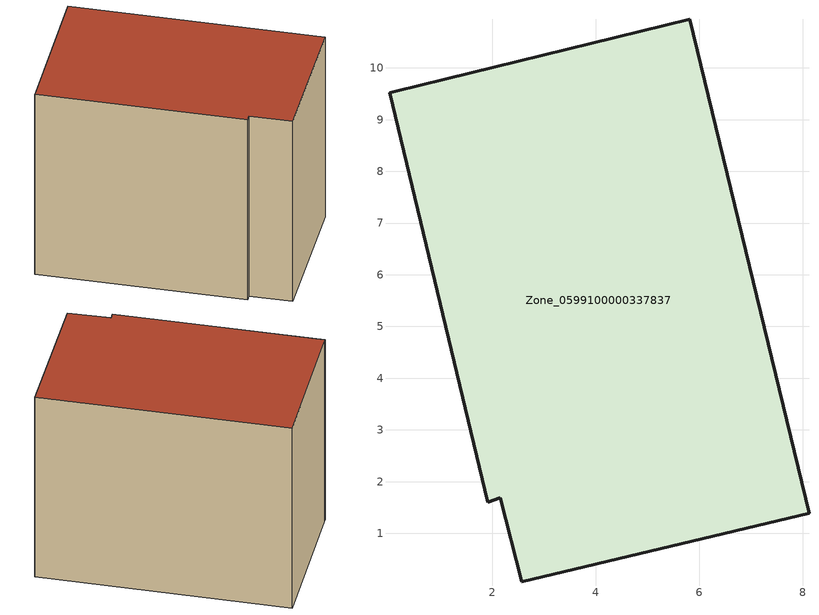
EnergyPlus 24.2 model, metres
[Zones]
Zone_0599100000337837
 floor ground (C_G): 5.82,10.94 8.12,1.38 2.56,0.06 2.15,1.69 1.91,1.6 0.01,9.52 0.13,9.55 z0
 wall outside (C_F): 8.12,1.38 5.82,10.94 0.13,9.55 0.01,9.52 1.91,1.6 2.15,1.69 2.56,0.06 8.12,1.38 z0:8.13
 roof outside (C_R): 2.15,1.69 2.56,0.06 8.12,1.38 5.82,10.94 0.13,9.55 0.01,9.52 1.91,1.6 z8.13
[BUILDING]
Pand.0599100000337837: North Axis=0; Terrain=City; Loads Convergence Tolerance Value=0.04; Temperature Convergence Tolerance Value=0.4; Solar Distribution=FullExterior; Maximum Number of Warmup Days=25; Minimum Number of Warmup Days=1
[Site:Location]
Rotterdam.The.Hague.AP_ZH_NLD Design_Conditions: Latitude=51.96; Longitude=4.45; Time Zone=1; Elevation=-4.5
[SITE:GROUNDTEMPERATURE:BUILDINGSURFACE]
18, 18, 18, 18, 18, 18, 18, 18, 18, 18, 18, 18
[MATERIAL] Thermal Absorptance=0.9; Solar Absorptance=0.7; Visible Absorptance=0.7
Name | Roughness | Thickness | Conductivity | Density | Specific Heat
G.TC.1975-1991 | MediumSmooth | 0.15 | 0.288461 | 540 | 1210
F.TC.1975-1991 | Rough | 0.3 | 0.230769 | 1920 | 840
R.TC.1975-1991 | MediumRough | 0.2 | 0.153846 | 1500 | 1000
[CONSTRUCTION]
C_G: G.TC.1975-1991
C_F: F.TC.1975-1991
C_R: R.TC.1975-1991
[ZONE]
Zone_0599100000337837: Type=1; Multiplier=1; Ceiling Height=Autocalculate; Volume=Autocalculate; Floor Area=autocalculate; Part of Total Floor Area=Yes
[ZONEINFILTRATION:DESIGNFLOWRATE]
Infil_Zone_0599100000337837: Zone or ZoneList or Space or SpaceList=Zone_0599100000337837; Schedule=AlwaysOn; Design Flow Rate Calculation Method=Flow/Area; Flow Rate per Floor Area=0.003; Constant Term Coefficient=1; Temperature Term Coefficient=0; Velocity Term Coefficient=0; Velocity Squared Term Coefficient=0
[HVACTEMPLATE:ZONE:IDEALLOADSAIRSYSTEM]
Zone_0599100000337837: Maximum Heating Supply Air Temperature=50; Minimum Cooling Supply Air Temperature=13; Maximum Heating Supply Air Humidity Ratio=0.0156; Minimum Cooling Supply Air Humidity Ratio=0.0077; Heating Limit=NoLimit; Cooling Limit=NoLimit; Dehumidification Control Type=ConstantSensibleHeatRatio; Cooling Sensible Heat Ratio=0.7; Dehumidification Setpoint=60; Humidification Control Type=None; Humidification Setpoint=30; Outdoor Air Method=None; Outdoor Air Flow Rate per Person=0.00944; Outdoor Air Flow Rate per Zone Floor Area=0; Outdoor Air Flow Rate per Zone=0; Demand Controlled Ventilation Type=None; Outdoor Air Economizer Type=NoEconomizer; Heat Recovery Type=None; Sensible Heat Recovery Effectiveness=0.7; Latent Heat Recovery Effectiveness=0.65
[ZONECONTROL:THERMOSTAT]
ThermostatControl_Zone_0599100000337837: Zone or ZoneList=Zone_0599100000337837; Control Type Schedule=DualSetpointControlType; Control 1=Thermostat_Zone_0599100000337837; Temperature Difference Between Cutout And Setpoint=0
[THERMOSTATSETPOINT:DUALSETPOINT]
Thermostat_Zone_0599100000337837: Heating Setpoint Temperature Schedule=HeatingSetpoint_Zone_0599100000337837; Cooling Setpoint Temperature Schedule=CoolingSetpoint_Zone_0599100000337837
[SCHEDULE:COMPACT]
HeatingSetpoint_Zone_0599100000337837: Through: 12/31, For: AllDays, Until: 24:00, 21
CoolingSetpoint_Zone_0599100000337837: Through: 12/31, For: AllDays, Until: 24:00, 24
DualSetpointControlType: Through: 12/31, For: AllDays, Until: 24:00, 4
AlwaysOn: Through: 12/31, For: AllDays, Until: 24:00, 1
